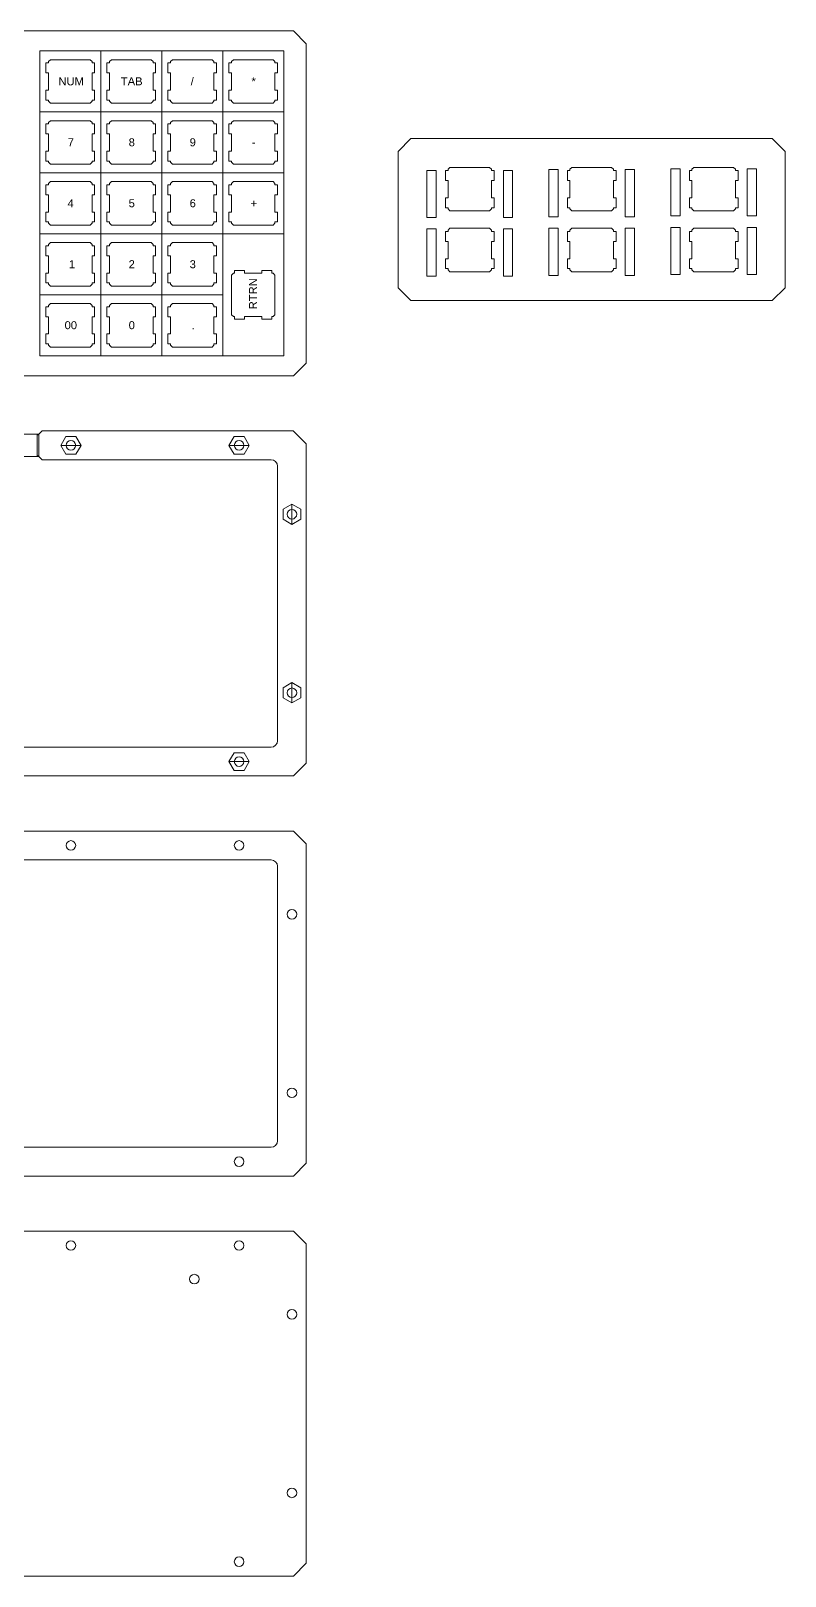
# Model space of a CAD drawing. Header units: millimetres. Extents: x -153 to 534, y -19 to 464.
# Drawn here: x 298.4 to 534, y -19.2 to 463.6 of the extents above; entities that cross this region are included whole.
import ezdxf

# ---------------------------------------------------------------- set-up
doc = ezdxf.new("R2010")
doc.units = ezdxf.units.MM
doc.header["$MEASUREMENT"] = 0
doc.layers.add('Keys', color=7, linetype='Continuous', lineweight=0, true_color=0x8a0002)
doc.layers.add('working path', color=250, linetype='Continuous')
doc.styles.get("Standard").update_dxf_attribs({"font": 'arial.ttf'})

msp = doc.modelspace()

# ---------------------------------------------------------------- linework, layer by layer
at = {"layer": 'Keys', "lineweight": 0}
for p, q in [((301.13, 457.28), (377.33, 457.28)), ((301.13, 457.28), (301.13, 362.03)), ((320.18, 457.28), (320.18, 362.03)), ((339.23, 457.28), (339.23, 362.03)), ((358.28, 457.28), (358.28, 362.03)), ((377.33, 457.28), (377.33, 362.03)), ((301.13, 438.23), (377.33, 438.23)), ((301.13, 419.18), (377.33, 419.18)), ((301.13, 400.13), (377.33, 400.13)), ((301.13, 381.08), (358.28, 381.08)), ((301.13, 362.08), (377.33, 362.08))]:
    msp.add_line(p, q, dxfattribs=at)
at = {"layer": 'working path', "color": 7, "lineweight": 0}
for p, q in [((7.54, 463.55), (380.4, 463.55)), ((380.4, 463.55), (384.4, 459.55)), ((384.4, 459.55), (384.4, 359.75)), ((303.85, 453.95), (304.45, 454.55)), ((303.85, 453.55), (303.85, 453.95)), ((304.45, 454.55), (316.85, 454.55)), ((317.45, 453.95), (316.85, 454.55)), ((317.45, 453.55), (317.45, 453.95)), ((322.9, 453.95), (323.5, 454.55)), ((322.9, 453.55), (322.9, 453.95)), ((323.5, 454.55), (335.9, 454.55)), ((336.5, 453.95), (335.9, 454.55)), ((336.5, 453.55), (336.5, 453.95)), ((341.95, 453.95), (342.55, 454.55)), ((341.95, 453.55), (341.95, 453.95)), ((342.55, 454.55), (354.95, 454.55)), ((355.55, 453.95), (354.95, 454.55)), ((355.55, 453.55), (355.55, 453.95)), ((361, 453.95), (361.6, 454.55)), ((361, 453.55), (361, 453.95)), ((361.6, 454.55), (374, 454.55)), ((374.6, 453.95), (374, 454.55)), ((374.6, 453.55), (374.6, 453.95)), ((303.05, 453.55), (303.05, 450.45)), ((303.05, 453.55), (303.85, 453.55)), ((303.85, 450.45), (303.05, 450.45)), ((303.85, 450.45), (303.85, 445.05)), ((318.25, 453.55), (317.45, 453.55)), ((317.45, 450.45), (317.45, 445.05)), ((317.45, 450.45), (318.25, 450.45)), ((318.25, 453.55), (318.25, 450.45)), ((322.1, 453.55), (322.1, 450.45)), ((322.1, 453.55), (322.9, 453.55)), ((322.9, 450.45), (322.1, 450.45)), ((322.9, 450.45), (322.9, 445.05)), ((337.3, 453.55), (336.5, 453.55)), ((336.5, 450.45), (336.5, 445.05)), ((336.5, 450.45), (337.3, 450.45)), ((337.3, 453.55), (337.3, 450.45)), ((341.15, 453.55), (341.15, 450.45)), ((341.15, 453.55), (341.95, 453.55)), ((341.95, 450.45), (341.15, 450.45)), ((341.95, 450.45), (341.95, 445.05)), ((356.35, 453.55), (355.55, 453.55)), ((355.55, 450.45), (355.55, 445.05)), ((355.55, 450.45), (356.35, 450.45)), ((356.35, 453.55), (356.35, 450.45)), ((360.2, 453.55), (360.2, 450.45)), ((360.2, 453.55), (361, 453.55)), ((361, 450.45), (360.2, 450.45)), ((361, 450.45), (361, 445.05)), ((375.4, 453.55), (374.6, 453.55)), ((374.6, 450.45), (374.6, 445.05)), ((374.6, 450.45), (375.4, 450.45)), ((375.4, 453.55), (375.4, 450.45)), ((303.05, 441.95), (303.05, 445.05)), ((303.85, 445.05), (303.05, 445.05)), ((317.45, 445.05), (318.25, 445.05)), ((318.25, 441.95), (318.25, 445.05)), ((322.1, 441.95), (322.1, 445.05)), ((322.9, 445.05), (322.1, 445.05)), ((336.5, 445.05), (337.3, 445.05)), ((337.3, 441.95), (337.3, 445.05)), ((341.15, 441.95), (341.15, 445.05)), ((341.95, 445.05), (341.15, 445.05)), ((355.55, 445.05), (356.35, 445.05)), ((356.35, 441.95), (356.35, 445.05)), ((360.2, 441.95), (360.2, 445.05)), ((361, 445.05), (360.2, 445.05)), ((374.6, 445.05), (375.4, 445.05)), ((375.4, 441.95), (375.4, 445.05)), ((303.05, 441.95), (303.85, 441.95)), ((303.85, 441.95), (303.85, 441.55)), ((303.85, 441.55), (304.45, 440.95)), ((304.45, 440.95), (316.85, 440.95)), ((317.45, 441.55), (316.85, 440.95)), ((318.25, 441.95), (317.45, 441.95)), ((317.45, 441.95), (317.45, 441.55)), ((322.1, 441.95), (322.9, 441.95)), ((322.9, 441.95), (322.9, 441.55)), ((322.9, 441.55), (323.5, 440.95)), ((323.5, 440.95), (335.9, 440.95)), ((336.5, 441.55), (335.9, 440.95)), ((337.3, 441.95), (336.5, 441.95)), ((336.5, 441.95), (336.5, 441.55)), ((341.15, 441.95), (341.95, 441.95)), ((341.95, 441.95), (341.95, 441.55)), ((341.95, 441.55), (342.55, 440.95)), ((342.55, 440.95), (354.95, 440.95)), ((355.55, 441.55), (354.95, 440.95)), ((356.35, 441.95), (355.55, 441.95)), ((355.55, 441.95), (355.55, 441.55)), ((360.2, 441.95), (361, 441.95)), ((361, 441.95), (361, 441.55)), ((361, 441.55), (361.6, 440.95)), ((361.6, 440.95), (374, 440.95)), ((374.6, 441.55), (374, 440.95)), ((375.4, 441.95), (374.6, 441.95)), ((374.6, 441.95), (374.6, 441.55)), ((303.85, 434.9), (304.45, 435.5)), ((303.85, 434.5), (303.85, 434.9)), ((304.45, 435.5), (316.85, 435.5)), ((317.45, 434.9), (316.85, 435.5)), ((317.45, 434.5), (317.45, 434.9)), ((322.9, 434.9), (323.5, 435.5)), ((322.9, 434.5), (322.9, 434.9)), ((323.5, 435.5), (335.9, 435.5)), ((336.5, 434.9), (335.9, 435.5)), ((336.5, 434.5), (336.5, 434.9)), ((341.95, 434.9), (342.55, 435.5)), ((341.95, 434.5), (341.95, 434.9)), ((342.55, 435.5), (354.95, 435.5)), ((355.55, 434.9), (354.95, 435.5)), ((355.55, 434.5), (355.55, 434.9)), ((361, 434.9), (361.6, 435.5)), ((361, 434.5), (361, 434.9)), ((361.6, 435.5), (374, 435.5)), ((374.6, 434.9), (374, 435.5)), ((374.6, 434.5), (374.6, 434.9)), ((303.05, 434.5), (303.05, 431.4)), ((303.05, 434.5), (303.85, 434.5)), ((303.85, 431.4), (303.05, 431.4)), ((303.85, 431.4), (303.85, 426)), ((318.25, 434.5), (317.45, 434.5)), ((317.45, 431.4), (317.45, 426)), ((317.45, 431.4), (318.25, 431.4)), ((318.25, 434.5), (318.25, 431.4)), ((322.1, 434.5), (322.1, 431.4)), ((322.1, 434.5), (322.9, 434.5)), ((322.9, 431.4), (322.1, 431.4)), ((322.9, 431.4), (322.9, 426)), ((337.3, 434.5), (336.5, 434.5)), ((336.5, 431.4), (336.5, 426)), ((336.5, 431.4), (337.3, 431.4)), ((337.3, 434.5), (337.3, 431.4)), ((341.15, 434.5), (341.15, 431.4)), ((341.15, 434.5), (341.95, 434.5)), ((341.95, 431.4), (341.15, 431.4)), ((341.95, 431.4), (341.95, 426)), ((356.35, 434.5), (355.55, 434.5)), ((355.55, 431.4), (355.55, 426)), ((355.55, 431.4), (356.35, 431.4)), ((356.35, 434.5), (356.35, 431.4)), ((360.2, 434.5), (360.2, 431.4)), ((360.2, 434.5), (361, 434.5)), ((361, 431.4), (360.2, 431.4)), ((361, 431.4), (361, 426)), ((375.4, 434.5), (374.6, 434.5)), ((374.6, 431.4), (374.6, 426)), ((374.6, 431.4), (375.4, 431.4)), ((375.4, 434.5), (375.4, 431.4)), ((413.06, 425.92), (417.06, 429.92)), ((529.97, 429.92), (417.06, 429.92)), ((529.97, 429.92), (533.97, 425.92)), ((303.05, 422.9), (303.05, 426)), ((303.85, 426), (303.05, 426)), ((317.45, 426), (318.25, 426)), ((318.25, 422.9), (318.25, 426)), ((322.1, 422.9), (322.1, 426)), ((322.9, 426), (322.1, 426)), ((336.5, 426), (337.3, 426)), ((337.3, 422.9), (337.3, 426)), ((341.15, 422.9), (341.15, 426)), ((341.95, 426), (341.15, 426)), ((355.55, 426), (356.35, 426)), ((356.35, 422.9), (356.35, 426)), ((360.2, 422.9), (360.2, 426)), ((361, 426), (360.2, 426)), ((374.6, 426), (375.4, 426)), ((375.4, 422.9), (375.4, 426)), ((413.06, 383.27), (413.06, 425.92)), ((533.97, 425.92), (533.97, 383.27)), ((303.05, 422.9), (303.85, 422.9)), ((303.85, 422.9), (303.85, 422.5)), ((303.85, 422.5), (304.45, 421.9)), ((304.45, 421.9), (316.85, 421.9)), ((317.45, 422.5), (316.85, 421.9)), ((318.25, 422.9), (317.45, 422.9)), ((317.45, 422.9), (317.45, 422.5)), ((322.1, 422.9), (322.9, 422.9)), ((322.9, 422.9), (322.9, 422.5)), ((322.9, 422.5), (323.5, 421.9)), ((323.5, 421.9), (335.9, 421.9)), ((336.5, 422.5), (335.9, 421.9)), ((337.3, 422.9), (336.5, 422.9)), ((336.5, 422.9), (336.5, 422.5)), ((341.15, 422.9), (341.95, 422.9)), ((341.95, 422.9), (341.95, 422.5)), ((341.95, 422.5), (342.55, 421.9)), ((342.55, 421.9), (354.95, 421.9)), ((355.55, 422.5), (354.95, 421.9)), ((356.35, 422.9), (355.55, 422.9)), ((355.55, 422.9), (355.55, 422.5)), ((360.2, 422.9), (361, 422.9)), ((361, 422.9), (361, 422.5)), ((361, 422.5), (361.6, 421.9)), ((361.6, 421.9), (374, 421.9)), ((374.6, 422.5), (374, 421.9)), ((375.4, 422.9), (374.6, 422.9)), ((374.6, 422.9), (374.6, 422.5)), ((428.66, 420.32), (429.26, 420.92)), ((428.66, 419.92), (428.66, 420.32)), ((429.26, 420.92), (441.66, 420.92)), ((442.26, 420.32), (441.66, 420.92)), ((442.26, 420.32), (442.26, 419.92)), ((463.06, 420.22), (460.16, 420.22)), ((460.16, 405.47), (460.16, 420.22)), ((463.06, 405.47), (463.06, 420.22)), ((466.76, 420.32), (467.36, 420.92)), ((466.76, 419.92), (466.76, 420.32)), ((467.36, 420.92), (479.76, 420.92)), ((480.36, 420.32), (479.76, 420.92)), ((480.36, 420.32), (480.36, 419.92)), ((484.06, 420.22), (486.96, 420.22)), ((484.06, 405.47), (484.06, 420.22)), ((486.96, 405.47), (486.96, 420.22)), ((501.16, 420.47), (498.26, 420.47)), ((498.26, 405.72), (498.26, 420.47)), ((501.16, 405.72), (501.16, 420.47)), ((504.86, 420.32), (505.46, 420.92)), ((504.86, 419.92), (504.86, 420.32)), ((505.46, 420.92), (517.86, 420.92)), ((518.46, 420.32), (517.86, 420.92)), ((518.46, 420.32), (518.46, 419.92)), ((522.16, 420.47), (525.06, 420.47)), ((522.16, 405.72), (522.16, 420.47)), ((525.06, 405.72), (525.06, 420.47)), ((303.05, 415.45), (303.05, 412.35)), ((303.05, 415.45), (303.85, 415.45)), ((303.85, 415.85), (304.45, 416.45)), ((303.85, 415.45), (303.85, 415.85)), ((304.45, 416.45), (316.85, 416.45)), ((317.45, 415.85), (316.85, 416.45)), ((317.45, 415.45), (317.45, 415.85)), ((318.25, 415.45), (317.45, 415.45)), ((318.25, 415.45), (318.25, 412.35)), ((322.1, 415.45), (322.1, 412.35)), ((322.1, 415.45), (322.9, 415.45)), ((322.9, 415.85), (323.5, 416.45)), ((322.9, 415.45), (322.9, 415.85)), ((323.5, 416.45), (335.9, 416.45)), ((336.5, 415.85), (335.9, 416.45)), ((336.5, 415.45), (336.5, 415.85)), ((337.3, 415.45), (336.5, 415.45)), ((337.3, 415.45), (337.3, 412.35)), ((341.15, 415.45), (341.15, 412.35)), ((341.15, 415.45), (341.95, 415.45)), ((341.95, 415.85), (342.55, 416.45)), ((341.95, 415.45), (341.95, 415.85)), ((342.55, 416.45), (354.95, 416.45)), ((355.55, 415.85), (354.95, 416.45)), ((355.55, 415.45), (355.55, 415.85)), ((356.35, 415.45), (355.55, 415.45)), ((356.35, 415.45), (356.35, 412.35)), ((360.2, 415.45), (360.2, 412.35)), ((360.2, 415.45), (361, 415.45)), ((361, 415.85), (361.6, 416.45)), ((361, 415.45), (361, 415.85)), ((361.6, 416.45), (374, 416.45)), ((374.6, 415.85), (374, 416.45)), ((374.6, 415.45), (374.6, 415.85)), ((375.4, 415.45), (374.6, 415.45)), ((375.4, 415.45), (375.4, 412.35)), ((424.96, 419.97), (422.06, 419.97)), ((422.06, 405.22), (422.06, 419.97)), ((424.96, 405.22), (424.96, 419.97)), ((427.86, 419.92), (427.86, 416.82)), ((427.86, 419.92), (428.66, 419.92)), ((428.66, 416.82), (427.86, 416.82)), ((428.66, 416.82), (428.66, 411.42)), ((443.06, 419.92), (442.26, 419.92)), ((442.26, 416.82), (442.26, 411.42)), ((442.26, 416.82), (443.06, 416.82)), ((443.06, 419.92), (443.06, 416.82)), ((445.96, 419.97), (448.86, 419.97)), ((445.96, 405.22), (445.96, 419.97)), ((448.86, 405.22), (448.86, 419.97)), ((465.96, 419.92), (465.96, 416.82)), ((465.96, 419.92), (466.76, 419.92)), ((466.76, 416.82), (465.96, 416.82)), ((466.76, 416.82), (466.76, 411.42)), ((481.16, 419.92), (480.36, 419.92)), ((480.36, 416.82), (480.36, 411.42)), ((480.36, 416.82), (481.16, 416.82)), ((481.16, 419.92), (481.16, 416.82)), ((504.06, 419.92), (504.06, 416.82)), ((504.06, 419.92), (504.86, 419.92)), ((504.86, 416.82), (504.06, 416.82)), ((504.86, 416.82), (504.86, 411.42)), ((519.26, 419.92), (518.46, 419.92)), ((518.46, 416.82), (518.46, 411.42)), ((518.46, 416.82), (519.26, 416.82)), ((519.26, 419.92), (519.26, 416.82)), ((303.85, 412.35), (303.05, 412.35)), ((303.85, 412.35), (303.85, 406.95)), ((317.45, 412.35), (317.45, 406.95)), ((317.45, 412.35), (318.25, 412.35)), ((322.9, 412.35), (322.1, 412.35)), ((322.9, 412.35), (322.9, 406.95)), ((336.5, 412.35), (336.5, 406.95)), ((336.5, 412.35), (337.3, 412.35)), ((341.95, 412.35), (341.15, 412.35)), ((341.95, 412.35), (341.95, 406.95)), ((355.55, 412.35), (355.55, 406.95)), ((355.55, 412.35), (356.35, 412.35)), ((361, 412.35), (360.2, 412.35)), ((361, 412.35), (361, 406.95)), ((374.6, 412.35), (374.6, 406.95)), ((374.6, 412.35), (375.4, 412.35)), ((427.86, 408.32), (427.86, 411.42)), ((428.66, 411.42), (427.86, 411.42)), ((442.26, 411.42), (443.06, 411.42)), ((443.06, 408.32), (443.06, 411.42)), ((465.96, 408.32), (465.96, 411.42)), ((466.76, 411.42), (465.96, 411.42)), ((480.36, 411.42), (481.16, 411.42)), ((481.16, 408.32), (481.16, 411.42)), ((504.06, 408.32), (504.06, 411.42)), ((504.86, 411.42), (504.06, 411.42)), ((518.46, 411.42), (519.26, 411.42)), ((519.26, 408.32), (519.26, 411.42)), ((303.05, 403.85), (303.05, 406.95)), ((303.85, 406.95), (303.05, 406.95)), ((317.45, 406.95), (318.25, 406.95)), ((318.25, 403.85), (318.25, 406.95)), ((322.1, 403.85), (322.1, 406.95)), ((322.9, 406.95), (322.1, 406.95)), ((336.5, 406.95), (337.3, 406.95)), ((337.3, 403.85), (337.3, 406.95)), ((341.15, 403.85), (341.15, 406.95)), ((341.95, 406.95), (341.15, 406.95)), ((355.55, 406.95), (356.35, 406.95)), ((356.35, 403.85), (356.35, 406.95)), ((360.2, 403.85), (360.2, 406.95)), ((361, 406.95), (360.2, 406.95)), ((374.6, 406.95), (375.4, 406.95)), ((375.4, 403.85), (375.4, 406.95)), ((427.86, 408.32), (428.66, 408.32)), ((428.66, 408.32), (428.66, 407.92)), ((428.66, 407.92), (429.26, 407.32)), ((429.26, 407.32), (441.66, 407.32)), ((442.26, 407.92), (441.66, 407.32)), ((442.26, 408.32), (442.26, 407.92)), ((443.06, 408.32), (442.26, 408.32)), ((465.96, 408.32), (466.76, 408.32)), ((466.76, 408.32), (466.76, 407.92)), ((466.76, 407.92), (467.36, 407.32)), ((467.36, 407.32), (479.76, 407.32)), ((480.36, 407.92), (479.76, 407.32)), ((480.36, 408.32), (480.36, 407.92)), ((481.16, 408.32), (480.36, 408.32)), ((498.26, 405.72), (501.16, 405.72)), ((504.06, 408.32), (504.86, 408.32)), ((504.86, 408.32), (504.86, 407.92)), ((504.86, 407.92), (505.46, 407.32)), ((505.46, 407.32), (517.86, 407.32)), ((518.46, 407.92), (517.86, 407.32)), ((518.46, 408.32), (518.46, 407.92)), ((519.26, 408.32), (518.46, 408.32)), ((525.06, 405.72), (522.16, 405.72)), ((303.05, 403.85), (303.85, 403.85)), ((303.85, 403.85), (303.85, 403.45)), ((303.85, 403.45), (304.45, 402.85)), ((304.45, 402.85), (316.85, 402.85)), ((317.45, 403.45), (316.85, 402.85)), ((318.25, 403.85), (317.45, 403.85)), ((317.45, 403.85), (317.45, 403.45)), ((322.1, 403.85), (322.9, 403.85)), ((322.9, 403.85), (322.9, 403.45)), ((322.9, 403.45), (323.5, 402.85)), ((323.5, 402.85), (335.9, 402.85)), ((336.5, 403.45), (335.9, 402.85)), ((337.3, 403.85), (336.5, 403.85)), ((336.5, 403.85), (336.5, 403.45)), ((341.15, 403.85), (341.95, 403.85)), ((341.95, 403.85), (341.95, 403.45)), ((341.95, 403.45), (342.55, 402.85)), ((342.55, 402.85), (354.95, 402.85)), ((355.55, 403.45), (354.95, 402.85)), ((356.35, 403.85), (355.55, 403.85)), ((355.55, 403.85), (355.55, 403.45)), ((360.2, 403.85), (361, 403.85)), ((361, 403.85), (361, 403.45)), ((361, 403.45), (361.6, 402.85)), ((361.6, 402.85), (374, 402.85)), ((374.6, 403.45), (374, 402.85)), ((375.4, 403.85), (374.6, 403.85)), ((374.6, 403.85), (374.6, 403.45)), ((422.06, 405.22), (424.96, 405.22)), ((424.96, 401.67), (422.06, 401.67)), ((422.06, 386.92), (422.06, 401.67)), ((424.96, 386.92), (424.96, 401.67)), ((427.86, 400.87), (427.86, 397.77)), ((427.86, 400.87), (428.66, 400.87)), ((428.66, 401.27), (429.26, 401.87)), ((428.66, 400.87), (428.66, 401.27)), ((429.26, 401.87), (441.66, 401.87)), ((442.26, 401.27), (441.66, 401.87)), ((442.26, 401.27), (442.26, 400.87)), ((443.06, 400.87), (442.26, 400.87)), ((443.06, 400.87), (443.06, 397.77)), ((448.86, 405.22), (445.96, 405.22)), ((445.96, 401.67), (448.86, 401.67)), ((445.96, 386.92), (445.96, 401.67)), ((448.86, 386.92), (448.86, 401.67)), ((460.16, 405.47), (463.06, 405.47)), ((463.06, 401.92), (460.16, 401.92)), ((460.16, 387.17), (460.16, 401.92)), ((463.06, 387.17), (463.06, 401.92)), ((465.96, 400.87), (465.96, 397.77)), ((465.96, 400.87), (466.76, 400.87)), ((466.76, 401.27), (467.36, 401.87)), ((466.76, 400.87), (466.76, 401.27)), ((467.36, 401.87), (479.76, 401.87)), ((480.36, 401.27), (479.76, 401.87)), ((480.36, 401.27), (480.36, 400.87)), ((481.16, 400.87), (480.36, 400.87)), ((481.16, 400.87), (481.16, 397.77)), ((486.96, 405.47), (484.06, 405.47)), ((484.06, 401.92), (486.96, 401.92)), ((484.06, 387.17), (484.06, 401.92)), ((486.96, 387.17), (486.96, 401.92)), ((501.16, 402.17), (498.26, 402.17)), ((498.26, 387.42), (498.26, 402.17)), ((501.16, 387.42), (501.16, 402.17)), ((504.06, 400.87), (504.06, 397.77)), ((504.06, 400.87), (504.86, 400.87)), ((504.86, 401.27), (505.46, 401.87)), ((504.86, 400.87), (504.86, 401.27)), ((505.46, 401.87), (517.86, 401.87)), ((518.46, 401.27), (517.86, 401.87)), ((518.46, 401.27), (518.46, 400.87)), ((519.26, 400.87), (518.46, 400.87)), ((519.26, 400.87), (519.26, 397.77)), ((522.16, 402.17), (525.06, 402.17)), ((522.16, 387.42), (522.16, 402.17)), ((525.06, 387.42), (525.06, 402.17)), ((303.05, 396.4), (303.05, 393.3)), ((303.05, 396.4), (303.85, 396.4)), ((303.85, 396.8), (304.45, 397.4)), ((303.85, 396.4), (303.85, 396.8)), ((304.45, 397.4), (316.85, 397.4)), ((317.45, 396.8), (316.85, 397.4)), ((317.45, 396.4), (317.45, 396.8)), ((318.25, 396.4), (317.45, 396.4)), ((318.25, 396.4), (318.25, 393.3)), ((322.1, 396.4), (322.1, 393.3)), ((322.1, 396.4), (322.9, 396.4)), ((322.9, 396.8), (323.5, 397.4)), ((322.9, 396.4), (322.9, 396.8)), ((323.5, 397.4), (335.9, 397.4)), ((336.5, 396.8), (335.9, 397.4)), ((336.5, 396.4), (336.5, 396.8)), ((337.3, 396.4), (336.5, 396.4)), ((337.3, 396.4), (337.3, 393.3)), ((341.15, 396.4), (341.15, 393.3)), ((341.15, 396.4), (341.95, 396.4)), ((341.95, 396.8), (342.55, 397.4)), ((341.95, 396.4), (341.95, 396.8)), ((342.55, 397.4), (354.95, 397.4)), ((355.55, 396.8), (354.95, 397.4)), ((355.55, 396.4), (355.55, 396.8)), ((356.35, 396.4), (355.55, 396.4)), ((356.35, 396.4), (356.35, 393.3)), ((428.66, 397.77), (427.86, 397.77)), ((428.66, 397.77), (428.66, 392.37)), ((442.26, 397.77), (442.26, 392.37)), ((442.26, 397.77), (443.06, 397.77)), ((466.76, 397.77), (465.96, 397.77)), ((466.76, 397.77), (466.76, 392.37)), ((480.36, 397.77), (480.36, 392.37)), ((480.36, 397.77), (481.16, 397.77)), ((504.86, 397.77), (504.06, 397.77)), ((504.86, 397.77), (504.86, 392.37)), ((518.46, 397.77), (518.46, 392.37)), ((518.46, 397.77), (519.26, 397.77)), ((303.85, 393.3), (303.05, 393.3)), ((303.85, 393.3), (303.85, 387.9)), ((317.45, 393.3), (317.45, 387.9)), ((317.45, 393.3), (318.25, 393.3)), ((322.9, 393.3), (322.1, 393.3)), ((322.9, 393.3), (322.9, 387.9)), ((336.5, 393.3), (336.5, 387.9)), ((336.5, 393.3), (337.3, 393.3)), ((341.95, 393.3), (341.15, 393.3)), ((341.95, 393.3), (341.95, 387.9)), ((355.55, 393.3), (355.55, 387.9)), ((355.55, 393.3), (356.35, 393.3)), ((427.86, 389.27), (427.86, 392.37)), ((428.66, 392.37), (427.86, 392.37)), ((442.26, 392.37), (443.06, 392.37)), ((443.06, 389.27), (443.06, 392.37)), ((465.96, 389.27), (465.96, 392.37)), ((466.76, 392.37), (465.96, 392.37)), ((480.36, 392.37), (481.16, 392.37)), ((481.16, 389.27), (481.16, 392.37)), ((504.06, 389.27), (504.06, 392.37)), ((504.86, 392.37), (504.06, 392.37)), ((518.46, 392.37), (519.26, 392.37)), ((519.26, 389.27), (519.26, 392.37)), ((303.05, 384.8), (303.05, 387.9)), ((303.85, 387.9), (303.05, 387.9)), ((317.45, 387.9), (318.25, 387.9)), ((318.25, 384.8), (318.25, 387.9)), ((322.1, 384.8), (322.1, 387.9)), ((322.9, 387.9), (322.1, 387.9)), ((336.5, 387.9), (337.3, 387.9)), ((337.3, 384.8), (337.3, 387.9)), ((341.15, 384.8), (341.15, 387.9)), ((341.95, 387.9), (341.15, 387.9)), ((355.55, 387.9), (356.35, 387.9)), ((356.35, 384.8), (356.35, 387.9)), ((361.6, 387.88), (361, 387.28)), ((361, 387.28), (361, 374.88)), ((362, 387.88), (361.6, 387.88)), ((362, 388.68), (365.1, 388.68)), ((362, 388.68), (362, 387.88)), ((365.1, 387.88), (365.1, 388.68)), ((370.5, 387.88), (365.1, 387.88)), ((373.6, 388.68), (370.5, 388.68)), ((370.5, 387.88), (370.5, 388.68)), ((373.6, 388.68), (373.6, 387.88)), ((373.6, 387.88), (374, 387.88)), ((374, 387.88), (374.6, 387.28)), ((374.6, 387.28), (374.6, 374.88)), ((422.06, 386.92), (424.96, 386.92)), ((427.86, 389.27), (428.66, 389.27)), ((428.66, 389.27), (428.66, 388.87)), ((428.66, 388.87), (429.26, 388.27)), ((429.26, 388.27), (441.66, 388.27)), ((442.26, 388.87), (441.66, 388.27)), ((442.26, 389.27), (442.26, 388.87)), ((443.06, 389.27), (442.26, 389.27)), ((448.86, 386.92), (445.96, 386.92)), ((460.16, 387.17), (463.06, 387.17)), ((465.96, 389.27), (466.76, 389.27)), ((466.76, 389.27), (466.76, 388.87)), ((466.76, 388.87), (467.36, 388.27)), ((467.36, 388.27), (479.76, 388.27)), ((480.36, 388.87), (479.76, 388.27)), ((480.36, 389.27), (480.36, 388.87)), ((481.16, 389.27), (480.36, 389.27)), ((486.96, 387.17), (484.06, 387.17)), ((498.26, 387.42), (501.16, 387.42)), ((504.06, 389.27), (504.86, 389.27)), ((504.86, 389.27), (504.86, 388.87)), ((504.86, 388.87), (505.46, 388.27)), ((505.46, 388.27), (517.86, 388.27)), ((518.46, 388.87), (517.86, 388.27)), ((518.46, 389.27), (518.46, 388.87)), ((519.26, 389.27), (518.46, 389.27)), ((525.06, 387.42), (522.16, 387.42)), ((303.05, 384.8), (303.85, 384.8)), ((303.85, 384.8), (303.85, 384.4)), ((303.85, 384.4), (304.45, 383.8)), ((304.45, 383.8), (316.85, 383.8)), ((317.45, 384.4), (316.85, 383.8)), ((318.25, 384.8), (317.45, 384.8)), ((317.45, 384.8), (317.45, 384.4)), ((322.1, 384.8), (322.9, 384.8)), ((322.9, 384.8), (322.9, 384.4)), ((322.9, 384.4), (323.5, 383.8)), ((323.5, 383.8), (335.9, 383.8)), ((336.5, 384.4), (335.9, 383.8)), ((337.3, 384.8), (336.5, 384.8)), ((336.5, 384.8), (336.5, 384.4)), ((341.15, 384.8), (341.95, 384.8)), ((341.95, 384.8), (341.95, 384.4)), ((341.95, 384.4), (342.55, 383.8)), ((342.55, 383.8), (354.95, 383.8)), ((355.55, 384.4), (354.95, 383.8)), ((356.35, 384.8), (355.55, 384.8)), ((355.55, 384.8), (355.55, 384.4)), ((417.06, 379.27), (413.06, 383.27)), ((529.97, 379.27), (533.97, 383.27)), ((303.05, 377.35), (303.05, 374.25)), ((303.05, 377.35), (303.85, 377.35)), ((303.85, 377.75), (304.45, 378.35)), ((303.85, 377.35), (303.85, 377.75)), ((304.45, 378.35), (316.85, 378.35)), ((317.45, 377.75), (316.85, 378.35)), ((317.45, 377.35), (317.45, 377.75)), ((318.25, 377.35), (317.45, 377.35)), ((318.25, 377.35), (318.25, 374.25)), ((322.1, 377.35), (322.1, 374.25)), ((322.1, 377.35), (322.9, 377.35)), ((322.9, 377.75), (323.5, 378.35)), ((322.9, 377.35), (322.9, 377.75)), ((323.5, 378.35), (335.9, 378.35)), ((336.5, 377.75), (335.9, 378.35)), ((336.5, 377.35), (336.5, 377.75)), ((337.3, 377.35), (336.5, 377.35)), ((337.3, 377.35), (337.3, 374.25)), ((341.15, 377.35), (341.15, 374.25)), ((341.15, 377.35), (341.95, 377.35)), ((341.95, 377.75), (342.55, 378.35)), ((341.95, 377.35), (341.95, 377.75)), ((342.55, 378.35), (354.95, 378.35)), ((355.55, 377.75), (354.95, 378.35)), ((355.55, 377.35), (355.55, 377.75)), ((356.35, 377.35), (355.55, 377.35)), ((356.35, 377.35), (356.35, 374.25)), ((529.97, 379.27), (417.06, 379.27)), ((303.85, 374.25), (303.05, 374.25)), ((303.85, 374.25), (303.85, 368.85)), ((317.45, 374.25), (317.45, 368.85)), ((317.45, 374.25), (318.25, 374.25)), ((322.9, 374.25), (322.1, 374.25)), ((322.9, 374.25), (322.9, 368.85)), ((336.5, 374.25), (336.5, 368.85)), ((336.5, 374.25), (337.3, 374.25)), ((341.95, 374.25), (341.15, 374.25)), ((341.95, 374.25), (341.95, 368.85)), ((355.55, 374.25), (355.55, 368.85)), ((355.55, 374.25), (356.35, 374.25)), ((361.6, 374.28), (361, 374.88)), ((362, 374.28), (361.6, 374.28)), ((362, 373.48), (362, 374.28)), ((362, 373.48), (365.1, 373.48)), ((370.5, 374.28), (365.1, 374.28)), ((365.1, 374.28), (365.1, 373.48)), ((370.5, 374.28), (370.5, 373.48)), ((373.6, 373.48), (370.5, 373.48)), ((374, 374.28), (373.6, 374.28)), ((373.6, 373.48), (373.6, 374.28)), ((374, 374.28), (374.6, 374.88)), ((303.05, 365.75), (303.05, 368.85)), ((303.85, 368.85), (303.05, 368.85)), ((317.45, 368.85), (318.25, 368.85)), ((318.25, 365.75), (318.25, 368.85)), ((322.1, 365.75), (322.1, 368.85)), ((322.9, 368.85), (322.1, 368.85)), ((336.5, 368.85), (337.3, 368.85)), ((337.3, 365.75), (337.3, 368.85)), ((341.15, 365.75), (341.15, 368.85)), ((341.95, 368.85), (341.15, 368.85)), ((355.55, 368.85), (356.35, 368.85)), ((356.35, 365.75), (356.35, 368.85)), ((303.05, 365.75), (303.85, 365.75)), ((303.85, 365.75), (303.85, 365.35)), ((303.85, 365.35), (304.45, 364.75)), ((304.45, 364.75), (316.85, 364.75)), ((317.45, 365.35), (316.85, 364.75)), ((318.25, 365.75), (317.45, 365.75)), ((317.45, 365.75), (317.45, 365.35)), ((322.1, 365.75), (322.9, 365.75)), ((322.9, 365.75), (322.9, 365.35)), ((322.9, 365.35), (323.5, 364.75)), ((323.5, 364.75), (335.9, 364.75)), ((336.5, 365.35), (335.9, 364.75)), ((337.3, 365.75), (336.5, 365.75)), ((336.5, 365.75), (336.5, 365.35)), ((341.15, 365.75), (341.95, 365.75)), ((341.95, 365.75), (341.95, 365.35)), ((341.95, 365.35), (342.55, 364.75)), ((342.55, 364.75), (354.95, 364.75)), ((355.55, 365.35), (354.95, 364.75)), ((356.35, 365.75), (355.55, 365.75)), ((355.55, 365.75), (355.55, 365.35)), ((380.4, 355.75), (384.4, 359.75)), ((7.54, 355.75), (380.4, 355.75)), ((300.84, 337.55), (301.84, 338.55)), ((301.84, 338.55), (380.4, 338.55)), ((380.4, 338.53), (384.4, 334.53)), ((292.59, 337.55), (300.84, 337.55)), ((300.34, 337.35), (300.34, 330.75)), ((300.34, 337.35), (300.84, 337.35)), ((300.84, 337.35), (300.84, 330.75)), ((307.66, 334.05), (309.25, 336.8)), ((309.25, 331.3), (307.66, 334.05)), ((307.66, 334.05), (314.01, 334.05)), ((309.25, 336.8), (312.43, 336.8)), ((312.43, 336.8), (314.01, 334.05)), ((314.01, 334.05), (312.43, 331.3)), ((360.23, 334.05), (361.82, 336.8)), ((361.82, 331.3), (360.23, 334.05)), ((360.23, 334.05), (366.58, 334.05)), ((361.82, 336.8), (364.99, 336.8)), ((364.99, 336.8), (366.58, 334.05)), ((366.58, 334.05), (364.99, 331.3)), ((384.4, 334.53), (384.4, 234.75)), ((292.59, 330.55), (300.84, 330.55)), ((300.34, 330.75), (300.84, 330.75)), ((301.84, 329.55), (300.84, 330.55)), ((301.84, 329.55), (373.4, 329.55)), ((312.43, 331.3), (309.25, 331.3)), ((364.99, 331.3), (361.82, 331.3)), ((375.4, 327.55), (375.4, 241.75)), ((377.15, 314.12), (379.9, 315.71)), ((377.15, 310.95), (377.15, 314.12)), ((379.9, 315.71), (382.65, 314.12)), ((379.9, 309.36), (379.9, 315.71)), ((382.65, 314.12), (382.65, 310.95)), ((379.9, 309.36), (377.15, 310.95)), ((382.65, 310.95), (379.9, 309.36)), ((377.15, 258.34), (379.9, 259.93)), ((377.15, 255.17), (377.15, 258.34)), ((379.9, 259.93), (382.65, 258.34)), ((379.9, 259.93), (379.9, 253.58)), ((382.65, 258.34), (382.65, 255.17)), ((379.9, 253.58), (377.15, 255.17)), ((382.65, 255.17), (379.9, 253.58)), ((14.54, 239.75), (373.4, 239.75)), ((360.23, 235.25), (361.82, 238)), ((361.82, 238), (364.99, 238)), ((364.99, 238), (366.58, 235.25)), ((361.82, 232.5), (360.23, 235.25)), ((366.58, 235.25), (360.23, 235.25)), ((364.99, 232.5), (361.82, 232.5)), ((366.58, 235.25), (364.99, 232.5)), ((380.4, 230.75), (384.4, 234.75)), ((7.54, 230.75), (380.4, 230.75)), ((7.54, 213.55), (380.4, 213.55)), ((380.4, 213.53), (384.4, 209.53)), ((384.4, 209.53), (384.4, 109.75)), ((373.4, 204.55), (14.54, 204.55)), ((375.4, 202.55), (375.4, 116.75)), ((14.54, 114.75), (373.4, 114.75)), ((380.4, 105.75), (384.4, 109.75)), ((7.54, 105.75), (380.4, 105.75)), ((7.54, 88.55), (380.4, 88.55)), ((380.4, 88.53), (384.4, 84.53)), ((384.4, 84.53), (384.4, -15.25)), ((7.54, -19.25), (380.4, -19.25)), ((380.4, -19.25), (384.4, -15.25))]:
    msp.add_line(p, q, dxfattribs=at)
for centre in [(310.84, 334.05), (363.4, 334.05), (379.9, 312.53), (379.9, 256.75), (363.4, 235.25), (310.84, 209.05), (363.4, 209.05), (379.9, 187.53), (379.9, 131.75), (363.4, 110.25), (310.84, 84.05), (363.4, 84.05), (349.4, 73.55), (379.9, 62.53), (379.9, 6.75), (363.4, -14.75)]:
    msp.add_circle(centre, 1.5, dxfattribs=at)
for centre, start, end in [((373.4, 327.55), 360, 90), ((373.4, 241.75), 270, 360), ((373.4, 202.55), 0, 90), ((373.4, 116.75), 270, 0)]:
    msp.add_arc(centre, 2, start, end, dxfattribs=at)

# ---------------------------------------------------------------- texts
at = {"layer": 'Keys', "lineweight": 0, "char_height": 2.5, "attachment_point": 1}
for s, insert in [('\\pi1.2438;NUM', (305.71, 449.05)), ('\\pi1.6932;TAB', (324.76, 449.05)), ('\\pi4.4703;/', (343.81, 449.05)), ('\\pi4.3918;*', (362.86, 449.05)), ('\\pi4.1463;7', (305.71, 430)), ('\\pi4.1318;8', (324.76, 430)), ('\\pi4.1335;9', (343.81, 430)), ('\\pi4.4839;-', (362.86, 430)), ('\\pi4.0908;4', (305.71, 410.95)), ('\\pi4.1267;5', (324.76, 410.95)), ('\\pi4.1301;6', (343.81, 410.95)), ('\\pi4.1301;+', (362.86, 410.95)), ('\\pi4.495;1', (305.71, 391.9)), ('\\pi4.1275;2', (324.76, 391.9)), ('\\pi4.1369;3', (343.81, 391.9)), ('\\pi3.1691;00', (305.71, 372.85)), ('\\pi4.1403;0', (324.76, 372.85)), ('\\pi4.7806;.', (343.81, 372.85))]:
    msp.add_mtext_dynamic_manual_height_columns(s, width=9.9109, gutter_width=12.5, heights=[0.82], dxfattribs=dict(at, insert=insert))
at = {"layer": 'Keys', "lineweight": 0, "insert": (366.48, 379.7), "char_height": 2.5, "attachment_point": 1, "rotation": 90}
msp.add_mtext_dynamic_manual_height_columns('\\pi-3.1347;RTRN', width=2.8694, gutter_width=12.5, heights=[0], dxfattribs=at)

doc.saveas('drawing.dxf')
